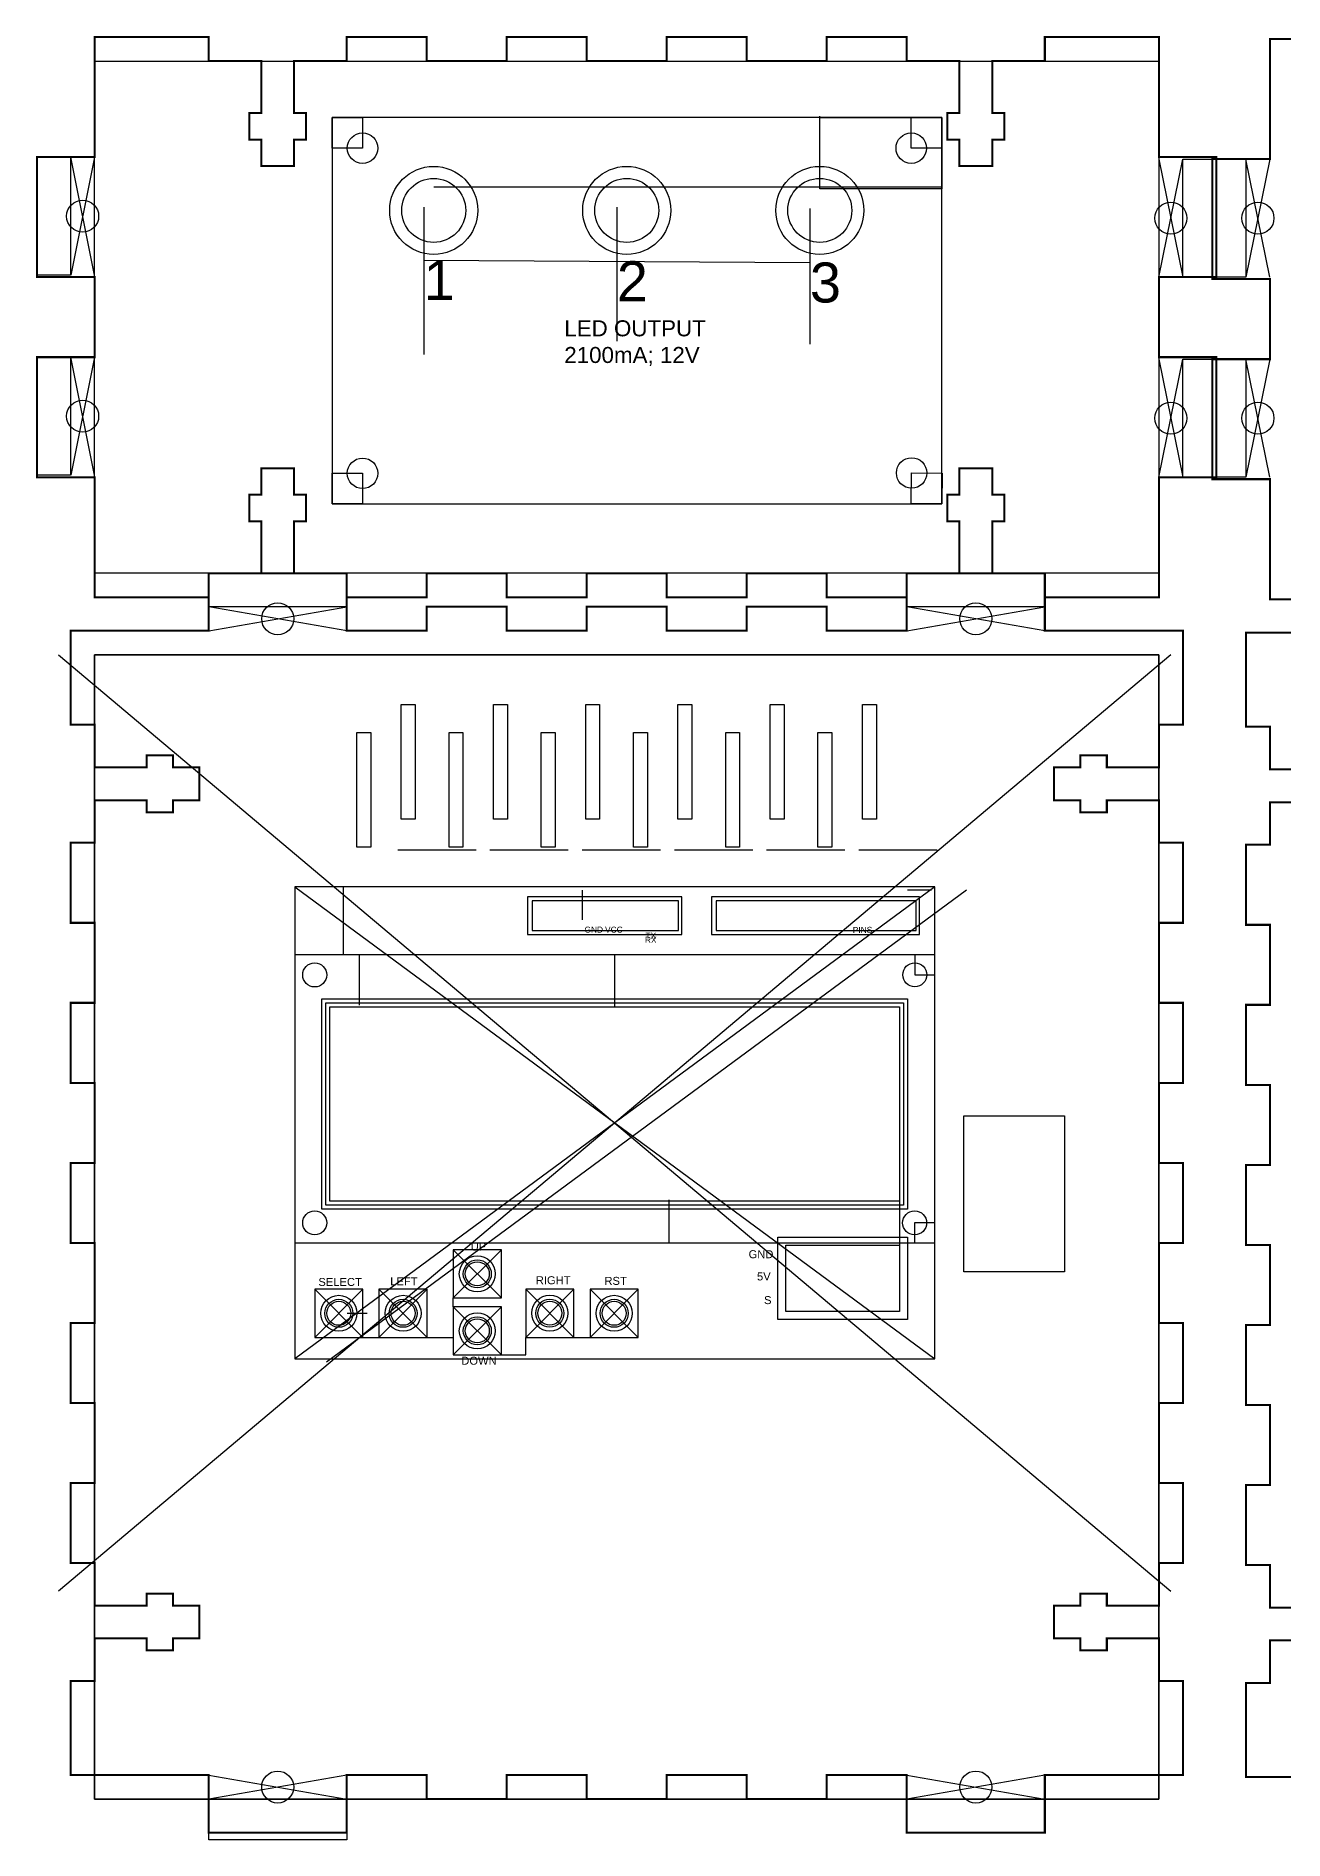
# Model space of a CAD drawing. Header units: inches. Extents: x 39.2 to 83.6, y 6.9 to 29.8.
# Drawn here: x 39.22 to 54.82, y 6.89 to 29.43 of the extents above; entities that cross this region are included whole.
import ezdxf

# ---------------------------------------------------------------- set-up
doc = ezdxf.new("R2010")
doc.units = ezdxf.units.IN
doc.header["$MEASUREMENT"] = 0
doc.layers.get('0').update_dxf_attribs({"color": 6})
for name, color, linetype in [('Cut', 1, 'Continuous'), ('Engrave', 250, 'Continuous'), ('Silk', 7, 'Continuous')]:
    doc.layers.add(name, color=color, linetype=linetype)
doc.styles.get("Standard").update_dxf_attribs({"font": 'Arial.ttf'})

msp = doc.modelspace()

# ---------------------------------------------------------------- linework, layer by layer
for p, q in [((49.01506, 27.54308, 1.15965), (49.01506, 28.43208, 1.15965)), ((39.95153, 27.91988), (39.65174, 26.44479)), ((39.95153, 26.44479), (39.65174, 27.91988)), ((53.25259, 26.41989), (53.55237, 27.89499)), ((53.25259, 27.89499), (53.55237, 26.41989)), ((54.64085, 27.89499), (54.34107, 26.41989)), ((54.64085, 26.41989), (54.34107, 27.89499)), ((46.60206, 27.54308, 1.15965), (44.18906, 27.54308, 1.15965)), ((49.01506, 27.54308, 1.15965), (46.60206, 27.54308, 1.15965)), ((50.53906, 27.54308, 1.15965), (49.01506, 27.54308, 1.15965)), ((48.89125, 27.27647), (48.89125, 25.58115)), ((44.06525, 26.63412), (48.89125, 26.60315)), ((39.95153, 25.41977), (39.65174, 23.94467)), ((39.95153, 23.94467), (39.65174, 25.41977)), ((53.25259, 23.91968), (53.55237, 25.39477)), ((53.25259, 25.39477), (53.55237, 23.91968)), ((54.64085, 25.39487), (54.34107, 23.91978)), ((54.64085, 23.91978), (54.34107, 25.39487)), ((43.10182, 22.00015), (41.37666, 22.30017)), ((41.37666, 22.00015), (43.10182, 22.30002)), ((51.82742, 22.00015), (50.10227, 22.30017)), ((50.10227, 22.00015), (51.82742, 22.30002)), ((39.50136, 21.70026), (53.40245, 9.99883)), ((53.40245, 21.70026), (39.50136, 9.99883)), ((43.73957, 19.26093), (44.7186, 19.26093)), ((44.89229, 19.26093), (45.87133, 19.26093)), ((46.04502, 19.26093), (47.02405, 19.26093)), ((47.19774, 19.26093), (48.17678, 19.26093)), ((48.35047, 19.26093), (49.3295, 19.26093)), ((49.5032, 19.26093), (50.48223, 19.26093)), ((50.41001, 18.75769), (50.11001, 18.75769)), ((41.37666, 7.69912), (43.10182, 7.3991)), ((43.10182, 7.69912), (41.37666, 7.39925)), ((50.10227, 7.69912), (51.82742, 7.3991)), ((51.82742, 7.69912), (50.10227, 7.39925))]:
    msp.add_line(p, q)
for points in [[(39.95153, 29.1201), (53.25259, 29.12011), (53.25259, 22.71972), (39.95153, 22.71971)], [(39.95153, 29.1201), (53.25259, 29.12), (53.25259, 22.71941), (39.95153, 22.71951)], [(39.23209, 26.44479), (39.23209, 27.91988), (39.65148, 27.91988), (39.65148, 26.44479)], [(53.97203, 27.89499), (53.97203, 26.41989), (53.55264, 26.41989), (53.55264, 27.89499)], [(53.92141, 26.41989), (53.92141, 27.89499), (54.3408, 27.89499), (54.3408, 26.41989)], [(39.23209, 23.94467), (39.23209, 25.41977), (39.65148, 25.41977), (39.65148, 23.94467)], [(53.97203, 25.39477), (53.97203, 23.91968), (53.55264, 23.91968), (53.55264, 25.39477)], [(53.92141, 23.91978), (53.92141, 25.39487), (54.3408, 25.39487), (54.3408, 23.91978)], [(43.10182, 22.30017), (41.37666, 22.30017), (41.37666, 22.71956), (43.10182, 22.71956)], [(51.82742, 22.30017), (50.10227, 22.30017), (50.10227, 22.71956), (51.82742, 22.71956)], [(53.25258, 21.70026), (39.95146, 21.70026), (39.95142, 7.39925), (53.25254, 7.39925)], [(39.95146, 21.70026), (53.25253, 21.70026), (53.25253, 7.39925), (39.95146, 7.39925)], [(41.37666, 7.3991), (43.10183, 7.3991), (43.10183, 7.39925), (41.37666, 7.39925)], [(41.37666, 7.39925), (43.10183, 7.39925), (43.10183, 6.88788), (41.37666, 6.88788)], [(41.37666, 7.3991), (43.10182, 7.3991), (43.10182, 6.97971), (41.37666, 6.97971)], [(50.10227, 7.3991), (51.82742, 7.3991), (51.82742, 6.97971), (50.10227, 6.97971)]]:
    msp.add_lwpolyline(points, close=True)
for points, elevation in [([(50.53906, 23.58722), (50.53906, 28.41322), (42.91906, 28.41322), (42.91906, 23.58722)], 1.15965), ([(42.91906, 28.41322), (43.30006, 28.41322), (43.30006, 28.03222), (42.91906, 28.03222)], -1.23962), ([(50.53906, 27.52422), (49.01506, 27.52422), (49.01506, 28.41322), (50.53906, 28.41322)], 1.15965), ([(50.53906, 28.41322), (50.53906, 28.03222), (50.15806, 28.03222), (50.15806, 28.41322)], -1.23962), ([(42.91906, 23.58722), (42.91906, 23.96822), (43.30006, 23.96822), (43.30006, 23.58722)], -1.23962), ([(50.53906, 23.58722), (50.15808, 23.59149), (50.16235, 23.97247), (50.54333, 23.9682)], -1.23962)]:
    msp.add_lwpolyline(points, close=True, dxfattribs=dict(elevation=elevation))
for centre in [(43.30006, 28.03222, -1.23962), (50.15806, 28.03222, -1.23962), (43.30006, 23.96822, -1.23962), (50.16235, 23.97247, -1.23962)]:
    msp.add_circle(centre, 0.1905)
at = {"layer": 'Cut'}
for points in [[(39.95153, 29.42012, 0.0254, 0.0254, 0), (41.37666, 29.42012, 0.0254, 0.0254, 0), (41.37666, 29.1201, 0.0254, 0.0254, 0), (42.03419, 29.1201, 0.0254, 0.0254, 0), (42.03419, 28.46989, 0.0254, 0.0254, 0), (41.88424, 28.46989, 0.0254, 0.0254, 0), (41.88424, 28.13996, 0.0254, 0.0254, 0), (42.03419, 28.13996, 0.0254, 0.0254, 0), (42.03419, 27.81002, 0.0254, 0.0254, 0), (42.44417, 27.81002, 0.0254, 0.0254, 0), (42.44417, 28.13996, 0.0254, 0.0254, 0), (42.59425, 28.13996, 0.0254, 0.0254, 0), (42.59425, 28.46989, 0.0254, 0.0254, 0), (42.44417, 28.46989, 0.0254, 0.0254, 0), (42.44417, 29.1201, 0.0254, 0.0254, 0), (43.10183, 29.1201, 0.0254, 0.0254, 0), (43.10183, 29.42012, 0.0254, 0.0254, 0), (44.10183, 29.42012, 0.0254, 0.0254, 0), (44.10183, 29.1201, 0.0254, 0.0254, 0), (45.10193, 29.1201, 0.0254, 0.0254, 0), (45.10193, 29.42012, 0.0254, 0.0254, 0), (46.10206, 29.42012, 0.0254, 0.0254, 0), (46.10206, 29.1201, 0.0254, 0.0254, 0), (47.10206, 29.1201, 0.0254, 0.0254, 0), (47.10206, 29.42012, 0.0254, 0.0254, 0), (48.10214, 29.42012, 0.0254, 0.0254, 0), (48.10214, 29.1201, 0.0254, 0.0254, 0), (49.10229, 29.1201, 0.0254, 0.0254, 0), (49.10229, 29.42012, 0.0254, 0.0254, 0), (50.10227, 29.42012, 0.0254, 0.0254, 0), (50.10227, 29.1201, 0.0254, 0.0254, 0), (50.7599, 29.1201, 0.0254, 0.0254, 0), (50.7599, 28.46989, 0.0254, 0.0254, 0), (50.60982, 28.46989, 0.0254, 0.0254, 0), (50.60982, 28.13996, 0.0254, 0.0254, 0), (50.7599, 28.13996, 0.0254, 0.0254, 0), (50.7599, 27.81002, 0.0254, 0.0254, 0), (51.16989, 27.81002, 0.0254, 0.0254, 0), (51.16989, 28.13996, 0.0254, 0.0254, 0), (51.31984, 28.13996, 0.0254, 0.0254, 0), (51.31984, 28.46989, 0.0254, 0.0254, 0), (51.16989, 28.46989, 0.0254, 0.0254, 0), (51.16989, 29.1201, 0.0254, 0.0254, 0), (51.82742, 29.1201, 0.0254, 0.0254, 0), (51.82742, 29.42012, 0.0254, 0.0254, 0), (53.25257, 29.42012, 0.0254, 0.0254, 0), (53.25257, 27.91988, 0.0254, 0.0254, 0), (53.97203, 27.91988, 0.0254, 0.0254, 0), (53.97203, 27.35497, 0.0254, 0.0254, 0), (53.97203, 27.34244, 0.0254, 0.0254, 0), (53.97203, 26.97244, 0.0254, 0.0254, 0), (53.97203, 26.98496, 0.0254, 0.0254, 0), (53.97203, 26.41989, 0.0254, 0.0254, 0), (53.25257, 26.41989, 0.0254, 0.0254, 0), (53.25257, 25.41977, 0.0254, 0.0254, 0), (53.97203, 25.41977, 0.0254, 0.0254, 0), (53.97203, 24.85475, 0.0254, 0.0254, 0), (53.97203, 24.85475, 0.0254, 0.0254, 0), (53.97203, 24.48459, 0.0254, 0.0254, 0), (53.97203, 24.48459, 0.0254, 0.0254, 0), (53.97203, 23.91968, 0.0254, 0.0254, 0), (53.25257, 23.91968, 0.0254, 0.0254, 0), (53.25257, 22.41954, 0.0254, 0.0254, 0), (51.82742, 22.41954, 0.0254, 0.0254, 0), (51.82742, 22.71956, 0.0254, 0.0254, 0), (51.16989, 22.71956, 0.0254, 0.0254, 0), (51.16989, 23.36965, 0.0254, 0.0254, 0), (51.31984, 23.36965, 0.0254, 0.0254, 0), (51.31984, 23.69959, 0.0254, 0.0254, 0), (51.16989, 23.69959, 0.0254, 0.0254, 0), (51.16989, 24.02964, 0.0254, 0.0254, 0), (50.7599, 24.02964, 0.0254, 0.0254, 0), (50.7599, 23.69959, 0.0254, 0.0254, 0), (50.60982, 23.69959, 0.0254, 0.0254, 0), (50.60982, 23.36965, 0.0254, 0.0254, 0), (50.7599, 23.36965, 0.0254, 0.0254, 0), (50.7599, 22.71956, 0.0254, 0.0254, 0), (50.10227, 22.71956, 0.0254, 0.0254, 0), (50.10227, 22.41954, 0.0254, 0.0254, 0), (49.10229, 22.41954, 0.0254, 0.0254, 0), (49.10229, 22.71956, 0.0254, 0.0254, 0), (48.10214, 22.71956, 0.0254, 0.0254, 0), (48.10214, 22.41954, 0.0254, 0.0254, 0), (47.10206, 22.41954, 0.0254, 0.0254, 0), (47.10206, 22.71956, 0.0254, 0.0254, 0), (46.10206, 22.71956, 0.0254, 0.0254, 0), (46.10206, 22.41954, 0.0254, 0.0254, 0), (45.10193, 22.41954, 0.0254, 0.0254, 0), (45.10193, 22.71956, 0.0254, 0.0254, 0), (44.10183, 22.71956, 0.0254, 0.0254, 0), (44.10183, 22.41954, 0.0254, 0.0254, 0), (43.10183, 22.41954, 0.0254, 0.0254, 0), (43.10183, 22.71956, 0.0254, 0.0254, 0), (42.44417, 22.71956, 0.0254, 0.0254, 0), (42.44417, 23.36965, 0.0254, 0.0254, 0), (42.59425, 23.36965, 0.0254, 0.0254, 0), (42.59425, 23.69959, 0.0254, 0.0254, 0), (42.44417, 23.69959, 0.0254, 0.0254, 0), (42.44417, 24.02964, 0.0254, 0.0254, 0), (42.03419, 24.02964, 0.0254, 0.0254, 0), (42.03419, 23.69959, 0.0254, 0.0254, 0), (41.88424, 23.69959, 0.0254, 0.0254, 0), (41.88424, 23.36965, 0.0254, 0.0254, 0), (42.03419, 23.36965, 0.0254, 0.0254, 0), (42.03419, 22.71956, 0.0254, 0.0254, 0), (41.37666, 22.71956, 0.0254, 0.0254, 0), (41.37666, 22.41954, 0.0254, 0.0254, 0), (39.95153, 22.41954, 0.0254, 0.0254, 0), (39.95153, 23.91968, 0.0254, 0.0254, 0), (39.23209, 23.91968, 0.0254, 0.0254, 0), (39.23209, 24.48459, 0.0254, 0.0254, 0), (39.23209, 24.48459, 0.0254, 0.0254, 0), (39.23209, 24.85475, 0.0254, 0.0254, 0), (39.23209, 24.85475, 0.0254, 0.0254, 0), (39.23209, 25.41977, 0.0254, 0.0254, 0), (39.95153, 25.41977, 0.0254, 0.0254, 0), (39.95153, 26.41989, 0.0254, 0.0254, 0), (39.23209, 26.41989, 0.0254, 0.0254, 0), (39.23209, 26.98496, 0.0254, 0.0254, 0), (39.23209, 26.99733, 0.0254, 0.0254, 0), (39.23209, 27.36734, 0.0254, 0.0254, 0), (39.23209, 27.35497, 0.0254, 0.0254, 0), (39.23209, 27.91988, 0.0254, 0.0254, 0), (39.95153, 27.91988, 0.0254, 0.0254, 0), (39.95153, 29.42012, 0.0254, 0.0254, 0)], [(39.6515, 22.00015, 0.0254, 0.0254, 0), (41.37666, 22.00015, 0.0254, 0.0254, 0), (41.37666, 22.71956, 0.0254, 0.0254, 0), (42.05418, 22.71956, 0.0254, 0.0254, 0), (42.05424, 22.71956, 0.0254, 0.0254, 0), (42.42424, 22.71956, 0.0254, 0.0254, 0), (42.42418, 22.71956, 0.0254, 0.0254, 0), (43.10183, 22.71956, 0.0254, 0.0254, 0), (43.10183, 22.00015, 0.0254, 0.0254, 0), (44.10183, 22.00015, 0.0254, 0.0254, 0), (44.10183, 22.3003, 0.0254, 0.0254, 0), (45.10193, 22.3003, 0.0254, 0.0254, 0), (45.10193, 22.00015, 0.0254, 0.0254, 0), (46.10206, 22.00015, 0.0254, 0.0254, 0), (46.10206, 22.3003, 0.0254, 0.0254, 0), (47.10206, 22.3003, 0.0254, 0.0254, 0), (47.10206, 22.00015, 0.0254, 0.0254, 0), (48.10214, 22.00015, 0.0254, 0.0254, 0), (48.10214, 22.3003, 0.0254, 0.0254, 0), (49.10229, 22.3003, 0.0254, 0.0254, 0), (49.10229, 22.00015, 0.0254, 0.0254, 0), (50.10227, 22.00015, 0.0254, 0.0254, 0), (50.10227, 22.71956, 0.0254, 0.0254, 0), (50.77992, 22.71956, 0.0254, 0.0254, 0), (50.77992, 22.71956, 0.0254, 0.0254, 0), (51.14992, 22.71956, 0.0254, 0.0254, 0), (51.14992, 22.71956, 0.0254, 0.0254, 0), (51.82742, 22.71956, 0.0254, 0.0254, 0), (51.82742, 22.00015, 0.0254, 0.0254, 0), (53.55259, 22.00015, 0.0254, 0.0254, 0), (53.55259, 20.8253, 0.0254, 0.0254, 0), (53.25257, 20.8253, 0.0254, 0.0254, 0), (53.25257, 20.29262, 0.0254, 0.0254, 0), (52.60251, 20.29262, 0.0254, 0.0254, 0), (52.60251, 20.44272, 0.0254, 0.0254, 0), (52.27241, 20.44272, 0.0254, 0.0254, 0), (52.27241, 20.29262, 0.0254, 0.0254, 0), (51.94251, 20.29262, 0.0254, 0.0254, 0), (51.94251, 19.88263, 0.0254, 0.0254, 0), (52.27241, 19.88263, 0.0254, 0.0254, 0), (52.27241, 19.73269, 0.0254, 0.0254, 0), (52.60251, 19.73269, 0.0254, 0.0254, 0), (52.60251, 19.88263, 0.0254, 0.0254, 0), (53.25257, 19.88263, 0.0254, 0.0254, 0), (53.25257, 19.35011, 0.0254, 0.0254, 0), (53.55259, 19.35011, 0.0254, 0.0254, 0), (53.55259, 18.34988, 0.0254, 0.0254, 0), (53.25257, 18.34988, 0.0254, 0.0254, 0), (53.25257, 17.35, 0.0254, 0.0254, 0), (53.55259, 17.35, 0.0254, 0.0254, 0), (53.55259, 16.34988, 0.0254, 0.0254, 0), (53.25257, 16.34988, 0.0254, 0.0254, 0), (53.25257, 15.34965, 0.0254, 0.0254, 0), (53.55259, 15.34965, 0.0254, 0.0254, 0), (53.55259, 14.34965, 0.0254, 0.0254, 0), (53.25257, 14.34965, 0.0254, 0.0254, 0), (53.25257, 13.34967, 0.0254, 0.0254, 0), (53.55259, 13.34967, 0.0254, 0.0254, 0), (53.55259, 12.34939, 0.0254, 0.0254, 0), (53.25257, 12.34939, 0.0254, 0.0254, 0), (53.25257, 11.34942, 0.0254, 0.0254, 0), (53.55259, 11.34942, 0.0254, 0.0254, 0), (53.55259, 10.34944, 0.0254, 0.0254, 0), (53.25257, 10.34944, 0.0254, 0.0254, 0), (53.25257, 9.81664, 0.0254, 0.0254, 0), (52.60251, 9.81664, 0.0254, 0.0254, 0), (52.60251, 9.96686, 0.0254, 0.0254, 0), (52.27241, 9.96686, 0.0254, 0.0254, 0), (52.27241, 9.81664, 0.0254, 0.0254, 0), (51.94251, 9.81664, 0.0254, 0.0254, 0), (51.94251, 9.40677, 0.0254, 0.0254, 0), (52.27241, 9.40677, 0.0254, 0.0254, 0), (52.27241, 9.25684, 0.0254, 0.0254, 0), (52.60251, 9.25684, 0.0254, 0.0254, 0), (52.60251, 9.40677, 0.0254, 0.0254, 0), (53.25257, 9.40677, 0.0254, 0.0254, 0), (53.25257, 8.87413, 0.0254, 0.0254, 0), (53.55259, 8.87413, 0.0254, 0.0254, 0), (53.55259, 7.69912, 0.0254, 0.0254, 0), (51.82742, 7.69912, 0.0254, 0.0254, 0), (51.82742, 6.97971, 0.0254, 0.0254, 0), (51.14992, 6.97971, 0.0254, 0.0254, 0), (51.14992, 6.97971, 0.0254, 0.0254, 0), (50.77992, 6.97971, 0.0254, 0.0254, 0), (50.77992, 6.97971, 0.0254, 0.0254, 0), (50.10227, 6.97971, 0.0254, 0.0254, 0), (50.10227, 7.69912, 0.0254, 0.0254, 0), (49.10229, 7.69912, 0.0254, 0.0254, 0), (49.10229, 7.3991, 0.0254, 0.0254, 0), (48.10214, 7.3991, 0.0254, 0.0254, 0), (48.10214, 7.69912, 0.0254, 0.0254, 0), (47.10206, 7.69912, 0.0254, 0.0254, 0), (47.10206, 7.3991, 0.0254, 0.0254, 0), (46.10206, 7.3991, 0.0254, 0.0254, 0), (46.10206, 7.69912, 0.0254, 0.0254, 0), (45.10193, 7.69912, 0.0254, 0.0254, 0), (45.10193, 7.3991, 0.0254, 0.0254, 0), (44.10183, 7.3991, 0.0254, 0.0254, 0), (44.10183, 7.69912, 0.0254, 0.0254, 0), (43.10183, 7.69912, 0.0254, 0.0254, 0), (43.10183, 6.97971, 0.0254, 0.0254, 0), (42.42418, 6.97971, 0.0254, 0.0254, 0), (42.42418, 6.97971, 0.0254, 0.0254, 0), (42.05418, 6.97971, 0.0254, 0.0254, 0), (42.05418, 6.97971, 0.0254, 0.0254, 0), (41.37666, 6.97971, 0.0254, 0.0254, 0), (41.37666, 7.69912, 0.0254, 0.0254, 0), (39.6515, 7.69912, 0.0254, 0.0254, 0), (39.6515, 8.87413, 0.0254, 0.0254, 0), (39.95153, 8.87413, 0.0254, 0.0254, 0), (39.95153, 9.40677, 0.0254, 0.0254, 0), (40.6016, 9.40677, 0.0254, 0.0254, 0), (40.6016, 9.25684, 0.0254, 0.0254, 0), (40.93166, 9.25684, 0.0254, 0.0254, 0), (40.93166, 9.40677, 0.0254, 0.0254, 0), (41.26159, 9.40677, 0.0254, 0.0254, 0), (41.26159, 9.81664, 0.0254, 0.0254, 0), (40.93166, 9.81664, 0.0254, 0.0254, 0), (40.93166, 9.96686, 0.0254, 0.0254, 0), (40.6016, 9.96686, 0.0254, 0.0254, 0), (40.6016, 9.81664, 0.0254, 0.0254, 0), (39.95153, 9.81664, 0.0254, 0.0254, 0), (39.95153, 10.34944, 0.0254, 0.0254, 0), (39.6515, 10.34944, 0.0254, 0.0254, 0), (39.6515, 11.34942, 0.0254, 0.0254, 0), (39.95153, 11.34942, 0.0254, 0.0254, 0), (39.95153, 12.34939, 0.0254, 0.0254, 0), (39.6515, 12.34939, 0.0254, 0.0254, 0), (39.6515, 13.34967, 0.0254, 0.0254, 0), (39.95153, 13.34967, 0.0254, 0.0254, 0), (39.95153, 14.34965, 0.0254, 0.0254, 0), (39.6515, 14.34965, 0.0254, 0.0254, 0), (39.6515, 15.34965, 0.0254, 0.0254, 0), (39.95153, 15.34965, 0.0254, 0.0254, 0), (39.95153, 16.34988, 0.0254, 0.0254, 0), (39.6515, 16.34988, 0.0254, 0.0254, 0), (39.6515, 17.35, 0.0254, 0.0254, 0), (39.95153, 17.35, 0.0254, 0.0254, 0), (39.95153, 18.34988, 0.0254, 0.0254, 0), (39.6515, 18.34988, 0.0254, 0.0254, 0), (39.6515, 19.35011, 0.0254, 0.0254, 0), (39.95153, 19.35011, 0.0254, 0.0254, 0), (39.95153, 19.88263, 0.0254, 0.0254, 0), (40.6016, 19.88263, 0.0254, 0.0254, 0), (40.6016, 19.73269, 0.0254, 0.0254, 0), (40.93166, 19.73269, 0.0254, 0.0254, 0), (40.93166, 19.88263, 0.0254, 0.0254, 0), (41.26159, 19.88263, 0.0254, 0.0254, 0), (41.26159, 20.29262, 0.0254, 0.0254, 0), (40.93166, 20.29262, 0.0254, 0.0254, 0), (40.93166, 20.44272, 0.0254, 0.0254, 0), (40.6016, 20.44272, 0.0254, 0.0254, 0), (40.6016, 20.29262, 0.0254, 0.0254, 0), (39.95153, 20.29262, 0.0254, 0.0254, 0), (39.95153, 20.8253, 0.0254, 0.0254, 0), (39.6515, 20.8253, 0.0254, 0.0254, 0), (39.6515, 22.00015, 0.0254, 0.0254, 0)]]:
    msp.add_lwpolyline(points, format="xyseb", close=True, dxfattribs=at)
for points in [[(56.06595, 22.39464, 0.0254, 0.0254, 0), (54.64085, 22.39464, 0.0254, 0.0254, 0), (54.64085, 23.89478, 0.0254, 0.0254, 0), (53.92141, 23.89478, 0.0254, 0.0254, 0), (53.92141, 24.4597, 0.0254, 0.0254, 0), (53.92141, 24.47225, 0.0254, 0.0254, 0), (53.92141, 24.8424, 0.0254, 0.0254, 0), (53.92141, 24.82985, 0.0254, 0.0254, 0), (53.92141, 25.39487, 0.0254, 0.0254, 0), (54.64085, 25.39487, 0.0254, 0.0254, 0), (54.64085, 26.395, 0.0254, 0.0254, 0), (53.92141, 26.395, 0.0254, 0.0254, 0), (53.92141, 26.96007, 0.0254, 0.0254, 0), (53.92141, 26.97244, 0.0254, 0.0254, 0), (53.92141, 27.34244, 0.0254, 0.0254, 0), (53.92141, 27.33007, 0.0254, 0.0254, 0), (53.92141, 27.89499, 0.0254, 0.0254, 0), (54.64085, 27.89499, 0.0254, 0.0254, 0), (54.64085, 29.39523, 0.0254, 0.0254, 0), (54.64085, 29.39523, 0.0254, 0.0254, 0), (56.06595, 29.39523, 0.0254, 0.0254, 0)], [(55.29088, 20.2677, 0.0254, 0.0254, 0), (54.64085, 20.2677, 0.0254, 0.0254, 0), (54.64085, 20.80038, 0.0254, 0.0254, 0), (54.3408, 20.80038, 0.0254, 0.0254, 0), (54.3408, 21.97523, 0.0254, 0.0254, 0), (54.3408, 21.97523, 0.0254, 0.0254, 0), (56.06595, 21.97523, 0.0254, 0.0254, 0)], [(55.29088, 9.79171, 0.0254, 0.0254, 0), (54.64085, 9.79171, 0.0254, 0.0254, 0), (54.64085, 10.32452, 0.0254, 0.0254, 0), (54.3408, 10.32452, 0.0254, 0.0254, 0), (54.3408, 11.3245, 0.0254, 0.0254, 0), (54.64085, 11.3245, 0.0254, 0.0254, 0), (54.64085, 12.32447, 0.0254, 0.0254, 0), (54.3408, 12.32447, 0.0254, 0.0254, 0), (54.3408, 13.32475, 0.0254, 0.0254, 0), (54.64085, 13.32475, 0.0254, 0.0254, 0), (54.64085, 14.32473, 0.0254, 0.0254, 0), (54.3408, 14.32473, 0.0254, 0.0254, 0), (54.3408, 15.32473, 0.0254, 0.0254, 0), (54.64085, 15.32473, 0.0254, 0.0254, 0), (54.64085, 16.32496, 0.0254, 0.0254, 0), (54.3408, 16.32496, 0.0254, 0.0254, 0), (54.3408, 17.32508, 0.0254, 0.0254, 0), (54.64085, 17.32508, 0.0254, 0.0254, 0), (54.64085, 18.32496, 0.0254, 0.0254, 0), (54.3408, 18.32496, 0.0254, 0.0254, 0), (54.3408, 19.32519, 0.0254, 0.0254, 0), (54.64085, 19.32519, 0.0254, 0.0254, 0), (54.64085, 19.85771, 0.0254, 0.0254, 0), (55.29088, 19.85771, 0.0254, 0.0254, 0)], [(56.06595, 7.6742, 0.0254, 0.0254, 0), (54.3408, 7.6742, 0.0254, 0.0254, 0), (54.3408, 8.84921, 0.0254, 0.0254, 0), (54.64085, 8.84921, 0.0254, 0.0254, 0), (54.64085, 9.38185, 0.0254, 0.0254, 0), (55.29088, 9.38185, 0.0254, 0.0254, 0)]]:
    msp.add_lwpolyline(points, format="xyseb", dxfattribs=at)
for points in [[(43.78427, 21.0794), (43.95796, 21.0794), (43.95796, 19.64708), (43.78427, 19.64708)], [(44.937, 21.0794), (45.11069, 21.0794), (45.11069, 19.64708), (44.937, 19.64708)], [(46.08972, 21.0794), (46.26341, 21.0794), (46.26341, 19.64708), (46.08972, 19.64708)], [(47.24245, 21.0794), (47.41614, 21.0794), (47.41614, 19.64708), (47.24245, 19.64708)], [(48.39517, 21.0794), (48.56886, 21.0794), (48.56886, 19.64708), (48.39517, 19.64708)], [(49.5479, 21.0794), (49.72159, 21.0794), (49.72159, 19.64708), (49.5479, 19.64708)], [(43.22778, 20.72873), (43.40147, 20.72873), (43.40147, 19.29641), (43.22778, 19.29641)], [(44.38051, 20.72873), (44.5542, 20.72873), (44.5542, 19.29641), (44.38051, 19.29641)], [(45.53323, 20.72873), (45.70692, 20.72873), (45.70692, 19.29641), (45.53323, 19.29641)], [(46.68596, 20.72873), (46.85965, 20.72873), (46.85965, 19.29641), (46.68596, 19.29641)], [(47.83868, 20.72873), (48.01238, 20.72873), (48.01238, 19.29641), (47.83868, 19.29641)], [(48.99141, 20.72873), (49.1651, 20.72873), (49.1651, 19.29641), (48.99141, 19.29641)], [(45.36001, 18.20549), (47.29001, 18.20549), (47.29001, 18.67639), (45.36001, 18.67639)], [(47.66001, 18.20549), (50.26001, 18.20549), (50.26001, 18.67639), (47.66001, 18.67639)], [(42.84189, 17.34955), (50.06189, 17.34955), (50.06271, 14.82182), (42.84271, 14.82182)], [(48.48969, 14.42182), (50.11269, 14.42182), (50.11269, 13.39182), (48.48969, 13.39182)]]:
    msp.add_lwpolyline(points, close=True, dxfattribs=at)
at = {"layer": 'Cut', "elevation": -4.48237}
msp.add_lwpolyline([(50.8148, 15.93918), (52.0748, 15.93918), (52.0748, 13.98618), (50.8148, 13.98618)], close=True, dxfattribs=at)
at = {"layer": 'Cut'}
for centre, radius in [((44.18906, 27.25403, 1.15965), 0.4), ((46.60206, 27.25403, 1.15965), 0.4), ((49.01506, 27.25403, 1.15965), 0.4), ((39.80167, 27.18213), 0.2), ((53.40245, 27.15765), 0.2), ((54.49099, 27.15723), 0.2), ((39.80167, 24.68201), 0.2), ((53.40245, 24.65743), 0.2), ((54.49099, 24.65712), 0.2), ((42.23945, 22.15012), 0.2), ((50.96505, 22.15012), 0.2), ((42.7019, 17.69857), 0.15), ((50.2019, 17.7003), 0.15), ((42.7019, 14.59955), 0.15), ((50.20051, 14.59955), 0.15), ((44.7344, 13.96281), 0.225), ((43.0034, 13.46955), 0.225), ((43.8064, 13.46955), 0.225), ((45.6404, 13.47081), 0.225), ((46.44467, 13.46955), 0.225), ((44.7344, 13.25081), 0.225), ((42.23903, 7.54915), 0.2), ((50.96463, 7.54915), 0.2)]:
    msp.add_circle(centre, radius, dxfattribs=at)
at = {"layer": 'Silk'}
for p, q in [((44.06525, 27.29532), (44.06525, 25.45395)), ((46.47825, 27.29532), (46.47825, 25.61807)), ((42.4519, 18.79955), (50.4519, 12.89955)), ((50.4519, 18.79955), (42.4519, 12.89955)), ((50.84981, 18.75769, 8.96474), (42.84981, 12.85769, 8.96474)), ((43.05694, 18.79955), (43.05694, 17.94955)), ((46.04981, 18.38679, 8.96474), (46.04981, 18.75769, 8.96474)), ((47.24811, 18.25529), (47.24811, 18.6262)), ((47.71811, 18.62529), (47.71811, 18.25529)), ((45.41811, 18.25529), (47.24811, 18.25529)), ((47.71811, 18.25529), (50.21811, 18.25529)), ((43.25604, 17.94955), (43.25604, 17.31955)), ((46.4519, 17.29955), (46.4519, 17.94955)), ((50.2019, 17.9503), (50.2019, 17.7003)), ((50.2019, 17.7003), (50.4519, 17.7003)), ((47.13172, 14.34955), (47.13172, 14.88955)), ((50.01269, 14.87182), (50.01269, 14.32182)), ((50.45051, 14.59955), (50.20051, 14.59955)), ((50.20051, 14.59955), (50.20051, 14.34955)), ((44.4329, 14.26431), (45.0359, 13.66131)), ((45.0359, 14.26431), (44.4329, 13.66131)), ((42.7019, 13.77105), (43.3049, 13.16805)), ((43.3049, 13.77105), (42.7019, 13.16805)), ((43.5049, 13.77105), (44.1079, 13.16805)), ((44.1079, 13.77105), (43.5049, 13.16805)), ((45.3389, 13.77231), (45.9419, 13.16931)), ((45.9419, 13.77231), (45.3389, 13.16931)), ((46.14317, 13.77105), (46.74617, 13.16805)), ((46.74617, 13.77105), (46.14317, 13.16805)), ((44.4329, 13.55231), (44.4329, 13.66131)), ((44.4329, 13.55231), (45.0359, 12.94931)), ((45.0359, 13.55231), (44.4329, 12.94931)), ((43.35855, 13.4656, 0.93473), (43.10855, 13.4656, 0.93473)), ((43.3049, 13.16805), (43.5049, 13.16805)), ((44.1079, 13.16805), (44.4329, 13.16931)), ((44.4329, 13.16931), (44.4329, 12.94931)), ((45.3389, 12.94931), (45.3389, 13.16931)), ((45.94317, 13.16805), (46.14317, 13.16805)), ((45.0359, 12.94931), (45.3389, 12.94931))]:
    msp.add_line(p, q, dxfattribs=at)
for points in [[(42.4519, 12.89955), (50.4519, 12.89955), (50.4519, 18.79955), (42.4519, 18.79955)], [(45.41811, 18.25529), (47.24811, 18.25529), (47.24811, 18.6262), (45.41811, 18.6262)], [(47.71811, 18.25529), (50.21811, 18.25529), (50.21811, 18.6262), (47.71811, 18.6262)], [(42.4519, 14.34955), (50.4519, 14.34955), (50.4519, 17.94955), (42.4519, 17.94955)], [(42.79187, 17.39955), (50.11187, 17.39955), (50.11273, 14.77182), (42.79273, 14.77182)], [(42.8919, 17.29955), (50.0119, 17.29955), (50.01269, 14.87182), (42.89269, 14.87182)], [(44.4329, 13.66131), (45.0359, 13.66131), (45.0359, 14.26431), (44.4329, 14.26431)], [(48.58969, 14.32182), (50.01269, 14.32182), (50.01269, 13.49182), (48.58969, 13.49182)], [(42.7019, 13.16805), (43.3049, 13.16805), (43.3049, 13.77105), (42.7019, 13.77105)], [(43.5049, 13.16805), (44.1079, 13.16805), (44.1079, 13.77105), (43.5049, 13.77105)], [(45.3389, 13.16931), (45.9419, 13.16931), (45.9419, 13.77231), (45.3389, 13.77231)], [(46.14317, 13.16805), (46.74617, 13.16805), (46.74617, 13.77105), (46.14317, 13.77105)], [(44.4329, 12.94931), (45.0359, 12.94931), (45.0359, 13.55231), (44.4329, 13.55231)]]:
    msp.add_lwpolyline(points, close=True, dxfattribs=at)
for centre, radius in [((44.18906, 27.25403, 1.15965), 0.55), ((46.60206, 27.25403, 1.15965), 0.55), ((49.01506, 27.25403, 1.15965), 0.55), ((44.7344, 13.96281), 0.175), ((44.7344, 13.96281), 0.15), ((43.0034, 13.46955), 0.175), ((43.0034, 13.46955), 0.15), ((43.8064, 13.46955), 0.175), ((43.8064, 13.46955), 0.15), ((45.6404, 13.47081), 0.175), ((45.6404, 13.47081), 0.15), ((46.44467, 13.46955), 0.175), ((46.44467, 13.46955), 0.15), ((44.7344, 13.25081), 0.175), ((44.7344, 13.25081), 0.15)]:
    msp.add_circle(centre, radius, dxfattribs=at)

# ---------------------------------------------------------------- texts
at = {"layer": 'Engrave', "attachment_point": 1}
for s, width, heights, insert, char_height in [('1', 0.5042134, [0.5], (44.06525, 26.63412), 0.5), ('2', 0.5042134, [0.5], (46.47825, 26.61863), 0.5), ('3', 0.5042134, [0.5], (48.89125, 26.60315), 0.5), ('LED OUTPUT\\P2100mA; 12V', 2.7449885, [0], (45.82096, 25.88052, 1.15965), 0.2), ('GND', 0.686976, [0], (46.07337, 18.30225, 8.96474), 0.075), ('VCC', 0.686976, [0], (46.33029, 18.30225, 8.96474), 0.075), ('PINS', 0.686976, [0], (49.42675, 18.29969, 8.96474), 0.075), ('RX', 0.686976, [0], (46.82916, 18.175, 8.96474), 0.075), ('TX', 0.686976, [0], (46.83604, 18.2268, 8.96474), 0.075), ('UP', 0.686976, [0], (44.65141, 14.35329), 0.1), ('GND', 0.686976, [0], (48.12476, 14.25785), 0.1), ('5V', 0.686976, [0], (48.23005, 13.98044), 0.1), ('SELECT', 0.6615324, [0.20346], (42.74763, 13.9115), 0.1), ('LEFT', 0.686976, [0], (43.64606, 13.919), 0.1), ('RIGHT', 0.686976, [0], (45.46497, 13.9327), 0.1), ('RST', 0.686976, [0], (46.32301, 13.92496), 0.1), ('S', 0.686976, [0], (48.31797, 13.68454), 0.1), ('DOWN', 0.686976, [0], (44.53382, 12.92711), 0.1)]:
    msp.add_mtext_dynamic_manual_height_columns(s, width=width, gutter_width=1, heights=heights, dxfattribs=dict(at, insert=insert, char_height=char_height))

doc.saveas('drawing.dxf')
